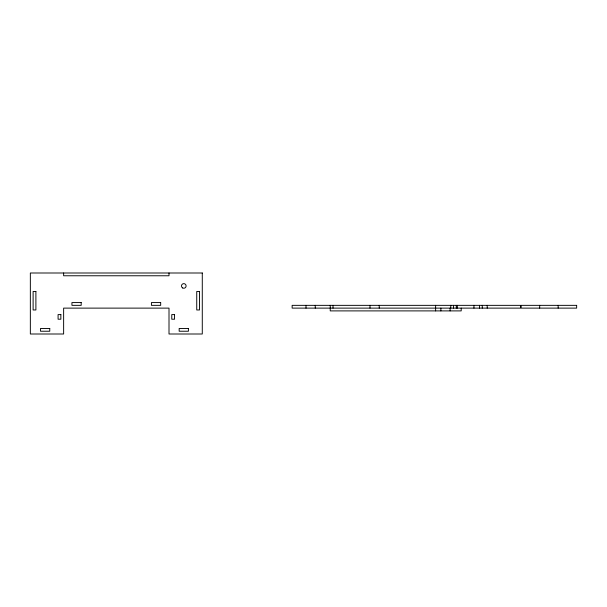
<?xml version="1.0" encoding="UTF-8"?>
<svg xmlns="http://www.w3.org/2000/svg" width="607" height="607" viewBox="0 0 607 607"><rect width="100%" height="100%" fill="white"/><g stroke="black" fill="none" stroke-linecap="round" stroke-linejoin="round"><path stroke-width="0.91" d="M558.159 305.351L558.159 308.121M539.676 305.351L539.676 308.121M487.209 305.351L487.209 308.121M482.269 305.351L482.269 308.121M479.492 305.351L479.492 308.121M473.953 305.351L473.953 308.121M461.206 308.121L461.206 310.898L330.238 310.898L330.238 305.351M457.314 305.351L457.314 308.121M456.312 305.351L456.312 308.121M453.543 305.351L453.543 308.121M450.766 305.351L450.766 308.121M450.113 308.121L450.113 310.898M440.872 308.121L440.872 310.898M435.614 305.351L435.614 310.898M379.231 305.351L379.231 308.121M369.989 305.351L369.989 308.121M333.015 305.351L333.015 308.121M315.253 305.351L315.253 308.121M306.004 305.351L306.004 308.121M169.004 272.998L169.004 275.768L63.629 275.768L63.629 272.998M202.283 272.998L30.35 272.998L30.35 334.002L63.629 334.002L63.629 308.121L169.004 308.121L169.004 334.002L202.283 334.002L202.283 272.998M35.896 291.481L33.119 291.481L33.119 309.972L35.896 309.972L35.896 291.481M199.506 291.481L196.736 291.481L196.736 309.972L199.506 309.972L199.506 291.481M81.186 302.574L71.945 302.574L71.945 305.351L81.186 305.351L81.186 302.574M160.68 302.574L151.439 302.574L151.439 305.351L160.68 305.351L160.68 302.574M520.48 305.351L292.142 305.351L292.142 308.121L520.48 308.121L520.48 305.351M576.65 305.351L521.185 305.351L521.185 308.121L576.65 308.121L576.65 305.351M60.852 314.593L58.082 314.593L58.082 319.214L60.852 319.214L60.852 314.593M174.55 314.593L171.773 314.593L171.773 319.214L174.55 319.214L174.55 314.593M49.759 328.455L40.517 328.455L40.517 331.232L49.759 331.232L49.759 328.455M188.413 328.455L179.171 328.455L179.171 331.232L188.413 331.232L188.413 328.455M182.639 287.938A2.314 2.314 0 0 0 186.106 285.935A2.314 2.314 0 0 0 182.639 283.939A2.314 2.314 0 0 0 182.639 287.938"/></g></svg>
